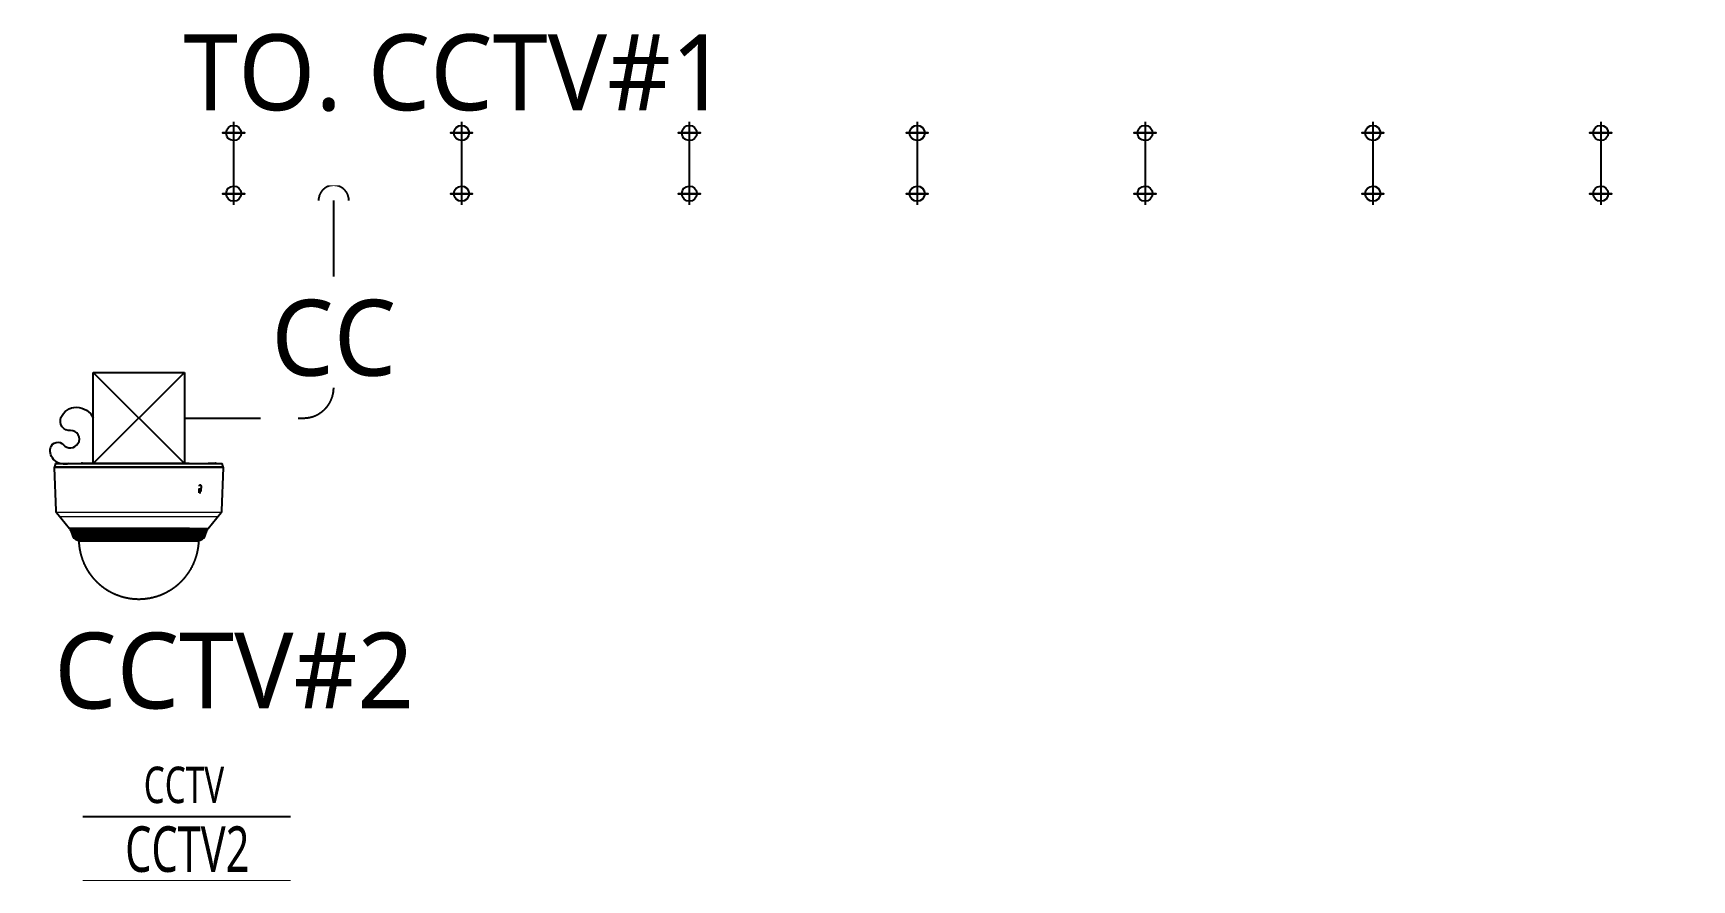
# Model space of a CAD drawing. Header units: millimetres. Extents: x -168200 to 336400, y -118800 to 0.
# Drawn here: x 62680 to 73600, y -66046 to -60469 of the extents above; entities that cross this region are included whole.
import ezdxf
from ezdxf.enums import TextEntityAlignment as Align

# ---------------------------------------------------------------- set-up
doc = ezdxf.new("R2010")
doc.units = ezdxf.units.MM
doc.header["$LTSCALE"] = 2000
doc.linetypes.add('E6', pattern=[10, 6, -1, 0.5, -1, 0.5, -1])
doc.linetypes.add('HIDDEN', pattern=[0.375, 0.25, -0.125])
for name, color, linetype in [('3-통신선번장', 40, 'E6'), ('3-통신선번장(D)', 240, 'Continuous'), ('S2', 4, 'HIDDEN'), ('SYM', 3, 'Continuous'), ('TRAY', 3, 'Continuous'), ('TRAY1', 3, 'Continuous')]:
    doc.layers.add(name, color=color, linetype=linetype)
doc.styles.add('ELEC', font='malgun.ttf')
doc.styles.add('GHS', font='malgun.ttf')

# ---------------------------------------------------------------- blocks, each defined once
blk = doc.blocks.new('Dome(평면도)-박스1')
at = {"color": 0, "linetype": 'Continuous'}
for p, q in [((643.1, 504.6), (867.8, 504.6)), ((643.1, 279.9), (643.1, 504.6)), ((867.8, 504.6), (643.1, 279.9)), ((643.1, 504.6), (867.8, 279.9)), ((867.8, 504.6), (867.8, 279.9)), ((867.8, 279.9), (643.1, 279.9))]:
    blk.add_line(p, q, dxfattribs=at)
at = {"color": 0, "linetype": 'Continuous', "lineweight": 25}
for p, q in [((546.8, 269.8), (550.5, 164.3)), ((549.7, 279.9), (547.2, 272.2)), ((963.1, 270.7), (547.7, 270.7)), ((548, 271), (962.8, 271)), ((549.7, 279.9), (961.1, 279.9)), ((553.8, 271), (553.8, 270.7)), ((614.9, 280.8), (617.1, 280.8)), ((616.4, 270.7), (616.4, 271)), ((617.1, 280.8), (623.5, 280.8)), ((623.5, 280.8), (625.6, 280.8)), ((625.6, 280.8), (632.3, 280.8)), ((632.3, 280.8), (634.7, 280.8)), ((634.7, 280.8), (641.3, 280.8)), ((643.9, 280.8), (689.6, 280.8)), ((689.6, 280.8), (694.9, 280.8)), ((694.9, 280.8), (712.4, 280.8)), ((712.4, 280.8), (715.9, 280.8)), ((716.8, 279.9), (716.7, 280.1)), ((821.3, 280.8), (825.4, 280.8)), ((825.4, 280.8), (829.5, 280.8)), ((830, 280.8), (831.4, 280.8)), ((837.5, 280.8), (876.4, 280.8)), ((926.3, 280.8), (928.6, 280.8)), ((929.7, 280.8), (939, 280.8)), ((939, 280.8), (939.9, 280.8)), ((939.9, 280.8), (944.6, 280.8)), ((944.6, 280.8), (945, 280.8)), ((960.3, 164.3), (964, 269.8)), ((963.7, 272.2), (961.1, 279.9)), ((552.5, 159.1), (584.1, 120.2)), ((926.8, 120.2), (958.4, 159.1)), ((584.6, 119.7), (585.1, 119.5)), ((880, 119.5), (585.1, 119.5)), ((585.8, 118.7), (586.3, 115.7)), ((586.9, 115.1), (587, 115)), ((587.6, 114.4), (878.2, 114.4)), ((587.6, 114.4), (588.2, 111.2)), ((588.7, 110.6), (588.8, 110.5)), ((589.4, 109.9), (876.9, 109.9)), ((589.4, 109.9), (590, 106.8)), ((590.5, 106.1), (590.6, 106)), ((591.2, 105.4), (875.6, 105.4)), ((591.2, 105.4), (591.8, 102.3)), ((592.3, 101.6), (592.5, 101.6)), ((593, 100.9), (593.6, 97.8)), ((594.1, 97.2), (598.5, 95.3)), ((599.1, 94.6), (599.3, 93.4)), ((599.8, 92.8), (603.8, 91.1)), ((604.3, 91), (906.6, 91)), ((606.7, 91), (607.3, 89.6)), ((903.6, 89.6), (607.3, 89.6)), ((607.3, 89.6), (607.4, 87.4)), ((903.5, 87.4), (903.6, 89.6)), ((903.6, 89.6), (904.2, 91)), ((907, 91.1), (911, 92.8)), ((911.6, 93.4), (911.8, 94.6)), ((912.3, 95.3), (916.7, 97.2)), ((917.3, 97.8), (917.9, 100.9)), ((918.4, 101.6), (918.6, 101.6)), ((919.1, 102.3), (919.7, 105.4)), ((920.2, 106), (920.4, 106.1)), ((920.9, 106.8), (921.5, 109.9)), ((922, 110.5), (922.2, 110.6)), ((922.7, 111.2), (923.3, 114.4)), ((923.8, 115), (924, 115.1)), ((924.5, 115.7), (925.1, 118.7)), ((925.8, 119.5), (926.2, 119.7))]:
    blk.add_line(p, q, dxfattribs=at)
at = {"color": 0, "linetype": 'Continuous', "lineweight": 13}
for p, q in [((964, 269.8), (546.8, 269.8)), ((963.7, 272.2), (547.2, 272.2)), ((623.5, 279.9), (623.5, 280.8)), ((625.6, 280.8), (625.6, 279.9)), ((695.2, 280.1), (695.2, 279.9)), ((712.6, 280.1), (695.2, 280.1)), ((712.7, 279.9), (712.6, 280.1)), ((904.4, 207.7), (908.4, 207.7)), ((904.6, 218.4), (908.7, 218.4)), ((958.4, 159.1), (552.5, 159.1)), ((560.4, 149.3), (950.5, 149.3)), ((880.8, 120.2), (584.1, 120.2)), ((584.6, 119.7), (880.3, 119.7)), ((585.8, 118.7), (879.5, 118.7)), ((586.3, 115.7), (924.5, 115.7)), ((924, 115.1), (586.9, 115.1)), ((878.6, 115), (587, 115)), ((588.2, 111.2), (922.7, 111.2)), ((922.2, 110.6), (588.7, 110.6)), ((877.3, 110.5), (588.8, 110.5)), ((590, 106.8), (920.9, 106.8)), ((920.4, 106.1), (590.5, 106.1)), ((875.9, 106), (590.6, 106)), ((591.8, 102.3), (919.1, 102.3)), ((918.6, 101.6), (592.3, 101.6)), ((874.6, 101.6), (592.5, 101.6)), ((593, 100.9), (874.2, 100.9)), ((593.6, 97.8), (917.3, 97.8)), ((916.7, 97.2), (594.1, 97.2)), ((870.2, 95.3), (598.5, 95.3)), ((599.1, 94.6), (869.8, 94.6)), ((599.3, 93.4), (911.6, 93.4)), ((911, 92.8), (599.8, 92.8)), ((866.3, 91.1), (603.8, 91.1)), ((903.5, 87.4), (607.4, 87.4)), ((907, 91.1), (866.3, 91.1)), ((869.8, 94.6), (911.8, 94.6)), ((912.3, 95.3), (870.2, 95.3)), ((874.2, 100.9), (917.9, 100.9)), ((918.4, 101.6), (874.6, 101.6)), ((875.6, 105.4), (919.7, 105.4)), ((920.2, 106), (875.9, 106)), ((876.9, 109.9), (921.5, 109.9)), ((922, 110.5), (877.3, 110.5)), ((878.2, 114.4), (923.3, 114.4)), ((923.8, 115), (878.6, 115)), ((879.5, 118.7), (925.1, 118.7)), ((925.8, 119.5), (880, 119.5)), ((880.3, 119.7), (926.2, 119.7)), ((926.8, 120.2), (880.8, 120.2))]:
    blk.add_line(p, q, dxfattribs=at)
at = {"color": 0}
blk.add_lwpolyline([(583.7, 279.9, -0.257019), (548.1, 287.2, -0.284748), (537.8, 318.9, -0.605), (569.4, 326.6, 0.493894), (605.4, 329.1, 0.620282), (586.7, 361.4, -0.551754), (563.5, 393.3, -0.310226), (601.7, 418.8, -0.286191), (643.1, 392.3)], format="xyb", dxfattribs=at)
at = {"color": 0, "linetype": 'Continuous', "lineweight": 25}
for centre, radius, start, end in [((547.7, 269.8), 0.889, 90, 182), ((548, 271.9), 0.889, 161.5651, 270), ((689.6, 279.6), 1.19, 14.4787, 90), ((821.3, 279.6), 1.19, 90, 165.5213), ((962.8, 271.9), 0.889, 270, 18.4349), ((963.1, 269.8), 0.889, 358, 90), ((559.4, 164.7), 8.89, 182, 219.064), ((951.4, 164.7), 8.89, 320.936, 358), ((585.2, 121.1), 1.48, 219.064, 247), ((587.2, 115.9), 0.889, 191, 247), ((589, 111.4), 0.889, 191, 247), ((590.8, 106.9), 0.889, 191, 247), ((592.6, 102.5), 0.889, 191, 247), ((594.5, 98), 0.889, 191, 247), ((600.2, 93.6), 0.889, 191, 247), ((604.3, 92.2), 1.19, 247, 270), ((906.6, 92.2), 1.19, 270, 293), ((910.7, 93.6), 0.889, 293, 349), ((916.4, 98), 0.889, 293, 349), ((918.2, 102.5), 0.889, 293, 349), ((920, 106.9), 0.889, 293, 349), ((921.8, 111.4), 0.889, 293, 349), ((923.6, 115.9), 0.889, 293, 349), ((925.6, 121.1), 1.48, 293, 320.936)]:
    blk.add_arc(centre, radius, start, end, dxfattribs=at)
at = {"color": 0, "linetype": 'Continuous', "lineweight": 25, "extrusion": (0, 0, -1)}
for centre, radius, start, end in [((-715.9, 279.9), 0.889, 90, 167.5572), ((-926.3, 279.3), 1.48, 23.5788, 90), ((-584.6, 118.5), 1.19, 113, 169), ((-586.7, 114.2), 0.889, 113, 169), ((-588.5, 109.7), 0.889, 113, 169), ((-590.3, 105.2), 0.889, 113, 169), ((-592.1, 100.8), 0.889, 113, 169), ((-598.2, 94.5), 0.889, 113, 169), ((-912.7, 94.5), 0.889, 11, 67), ((-918.7, 100.8), 0.889, 11, 67), ((-920.6, 105.2), 0.889, 11, 67), ((-922.4, 109.7), 0.889, 11, 67), ((-924.2, 114.2), 0.889, 11, 67), ((-926.2, 118.5), 1.19, 11, 67)]:
    blk.add_arc(centre, radius, start, end, dxfattribs=at)
at = {"color": 0, "linetype": 'Continuous', "lineweight": 13}
for centre, major_axis, ratio, start_param, end_param in [((634.7, 279.3), (0, -1.48), 0.731354, 1.982313, 3.141593), ((641.3, 279.3), (0, -1.48), 0.731354, 1.982323, 3.141593), ((693.6, 279.9), (5.96, -0.1), 0.03173, 1.298617, 2.088892), ((694.9, 279.9), (0, -0.889), 0.292372, 1.745329, 3.141593), ((712.4, 279.9), (0, -0.889), 0.292372, 1.745329, 3.141593), ((710.7, 279.9), (-6.03, -0.19), 0.016462, 3.144702, 4.391289), ((825.4, 279.6), (0, 1.19), 0.848048, 0, 1.318093), ((829.5, 279.6), (0, -1.19), 0.848048, 3.141593, 4.459686), ((830, 279.6), (0, -1.19), 0.848048, 3.141593, 4.459709), ((831.4, 279.6), (0, -1.19), 0.848048, 3.141593, 4.459709), ((837.5, 279.6), (0, -1.19), 0.425302, 1.823477, 3.141593), ((876.4, 279.6), (0, -1.19), 0.627014, 1.823477, 3.141593), ((928.6, 279.3), (0, -1.48), 0.470914, 3.141593, 4.300869), ((929.5, 279.3), (0, -1.48), 0.2631, 3.141593, 4.300872), ((929.7, 279.3), (0, -1.48), 0.224951, 3.141593, 4.300872)]:
    blk.add_ellipse(centre, major_axis=major_axis, ratio=ratio, start_param=start_param, end_param=end_param, dxfattribs=at)
at = {"color": 0, "linetype": 'Continuous', "lineweight": 25}
for centre, major_axis, ratio, start_param, end_param in [((-8039.5, -9990.9), (-8892.1, -10364.7), 0.040576, 3.031055, 3.031252), ((9501, -9932.3), (8842.7, -10306), 0.040684, 2.960952, 2.96115), ((878.2, 279.6), (0, -1.19), 1, 1.823911, 3.141499)]:
    blk.add_ellipse(centre, major_axis=major_axis, ratio=ratio, start_param=start_param, end_param=end_param, dxfattribs=at)
for points in [[(610.7, 270.7), (610.7, 270.8), (610.7, 270.9), (610.7, 271)], [(625.4, 270.7), (625.4, 270.8), (625.4, 270.9), (625.4, 271)], [(843.8, 271), (843.8, 270.9), (843.8, 270.8), (843.8, 270.7)], [(879.6, 270.7), (879.6, 270.8), (879.6, 270.9), (879.6, 271)], [(929.5, 280.8), (929.6, 280.8), (929.7, 280.8), (929.7, 280.8)], [(949.4, 270.7), (949.4, 270.8), (949.4, 270.9), (949.4, 271)], [(953.9, 270.7), (953.9, 270.8), (953.9, 270.9), (953.9, 271)], [(954.8, 271), (954.8, 270.9), (954.8, 270.8), (954.8, 270.7)]]:
    blk.add_open_spline(points, degree=3, dxfattribs=at)
for points, knots in [([(614.9, 280.8), (614.8, 280.8), (614.8, 280.8), (614.7, 280.8), (614.6, 280.8), (614.5, 280.8), (614.3, 280.7), (614.2, 280.7), (614.1, 280.7), (614, 280.6), (613.9, 280.6), (613.8, 280.5), (613.7, 280.5), (613.6, 280.4), (613.5, 280.4), (613.4, 280.3), (613.4, 280.2), (613.3, 280.2), (613.2, 280.1), (613.1, 280), (613.1, 279.9), (613, 279.9)], [0, 0, 0, 0, 0.044952, 0.096414, 0.148043, 0.199868, 0.251915, 0.30421, 0.356775, 0.409631, 0.462793, 0.516275, 0.569999, 0.623639, 0.678027, 0.732932, 0.788356, 0.84428, 0.900677, 0.957502, 1, 1, 1, 1]), ([(617.1, 280.8), (616.9, 280.8), (616.8, 280.8), (616.6, 280.7), (616.6, 280.7), (616.5, 280.7), (616.4, 280.6), (616.4, 280.6), (616.3, 280.6), (616.2, 280.5), (616.1, 280.4), (615.9, 280.3), (615.9, 280.2), (615.9, 280.2), (615.8, 280.1), (615.8, 280.1), (615.7, 280), (615.7, 279.9)], [0, 0, 0, 0, 0.25, 0.25, 0.375, 0.375, 0.4375, 0.4375, 0.5, 0.5, 0.75, 0.75, 0.8125, 0.8125, 0.875, 0.875, 1, 1, 1, 1]), ([(630.8, 279.9), (630.9, 280.1), (631, 280.2), (631.2, 280.3), (631.2, 280.4), (631.3, 280.5), (631.3, 280.5), (631.4, 280.5), (631.4, 280.6), (631.6, 280.7), (631.7, 280.7), (631.9, 280.8), (631.9, 280.8), (632, 280.8), (632, 280.8), (632.1, 280.8), (632.2, 280.8), (632.3, 280.8)], [0, 0, 0, 0, 0.25, 0.25, 0.375, 0.375, 0.4375, 0.4375, 0.5, 0.5, 0.75, 0.75, 0.8125, 0.8125, 0.875, 0.875, 1, 1, 1, 1]), ([(641.3, 280.8), (641.5, 280.8), (641.7, 280.8), (642.2, 280.8), (642.4, 280.8), (642.7, 280.8), (642.9, 280.8), (643.1, 280.8), (643.2, 280.8), (643.3, 280.8), (643.4, 280.8), (643.5, 280.8), (643.5, 280.8), (643.6, 280.8), (643.7, 280.8), (643.7, 280.8), (643.8, 280.8), (643.8, 280.8), (643.8, 280.8), (643.8, 280.8), (643.8, 280.8), (643.8, 280.8), (643.8, 280.8), (643.8, 280.8)], [0, 0, 0, 0, 0.25, 0.25, 0.5, 0.5, 0.625, 0.625, 0.75, 0.75, 0.8125, 0.8125, 0.875, 0.875, 0.9375, 0.9375, 0.96875, 0.96875, 0.984375, 0.984375, 0.992187, 0.992187, 1, 1, 1, 1]), ([(645.2, 279.9), (645.2, 279.9), (645.1, 280), (645.1, 280.1), (645, 280.3), (644.9, 280.4), (644.8, 280.4), (644.7, 280.5), (644.6, 280.6), (644.5, 280.6), (644.4, 280.7), (644.4, 280.7), (644.3, 280.7), (644.2, 280.8), (644.1, 280.8), (644, 280.8), (643.9, 280.8), (643.9, 280.8), (643.8, 280.8)], [0, 0, 0, 0, 0.063395, 0.154915, 0.237844, 0.31212, 0.378292, 0.437681, 0.49425, 0.565854, 0.633583, 0.697826, 0.731086, 0.771006, 0.817715, 0.871278, 0.931905, 1, 1, 1, 1]), ([(829.5, 280.8), (829.5, 280.8), (829.6, 280.8), (829.8, 280.8), (829.9, 280.8), (830, 280.8)], [0, 0, 0, 0, 0.5, 0.5, 1, 1, 1, 1]), ([(831.4, 280.8), (831.5, 280.8), (831.6, 280.8), (831.8, 280.8), (831.9, 280.8), (832.2, 280.8), (832.4, 280.8), (832.7, 280.8), (832.7, 280.8), (832.8, 280.8), (832.9, 280.8), (833.1, 280.8), (833.2, 280.8), (833.6, 280.8), (833.9, 280.8), (834.2, 280.8), (834.3, 280.8), (834.4, 280.8), (834.5, 280.8), (834.7, 280.8), (834.8, 280.8), (835.3, 280.8), (835.6, 280.8), (835.9, 280.8), (836, 280.8), (836.1, 280.8), (836.3, 280.8), (836.6, 280.8), (837, 280.8), (837.2, 280.8), (837.5, 280.8)], [0, 0, 0, 0, 0.0625, 0.0625, 0.125, 0.125, 0.25, 0.25, 0.28125, 0.28125, 0.3125, 0.3125, 0.375, 0.375, 0.5, 0.5, 0.53125, 0.53125, 0.5625, 0.5625, 0.625, 0.625, 0.75, 0.75, 0.78125, 0.78125, 0.8125, 0.875, 0.875, 1, 1, 1, 1]), ([(876.4, 280.8), (876.5, 280.8), (876.6, 280.8), (876.8, 280.8), (876.9, 280.8), (877, 280.8), (877, 280.8), (877.2, 280.8), (877.4, 280.8), (877.6, 280.8), (877.7, 280.8), (877.8, 280.8), (877.9, 280.8), (878, 280.8), (878.1, 280.8), (878.2, 280.8), (878.2, 280.8), (878.2, 280.8), (878.2, 280.8), (878.2, 280.8), (878.2, 280.8), (878.2, 280.8)], [0, 0, 0, 0, 0.100877, 0.100877, 0.151315, 0.151315, 0.201753, 0.201753, 0.403506, 0.403506, 0.504383, 0.504383, 0.605259, 0.605259, 0.807012, 0.807012, 0.857451, 0.857451, 0.907889, 0.907889, 1, 1, 1, 1]), ([(928.6, 280.8), (928.7, 280.8), (928.9, 280.8), (929.2, 280.8), (929.4, 280.8), (929.5, 280.8)], [0, 0, 0, 0, 0.5, 0.5, 1, 1, 1, 1]), ([(939, 280.8), (939, 280.8), (939, 280.8), (939.1, 280.8), (939.1, 280.8), (939.2, 280.8), (939.3, 280.8), (939.3, 280.8), (939.4, 280.7), (939.5, 280.7), (939.6, 280.7), (939.6, 280.7), (939.7, 280.7), (939.8, 280.6), (939.9, 280.6), (940, 280.5), (940.1, 280.4), (940.1, 280.4), (940.2, 280.4), (940.2, 280.3), (940.3, 280.3), (940.4, 280.2), (940.5, 280.1), (940.6, 280), (940.6, 279.9)], [0, 0, 0, 0, 0.03125, 0.03125, 0.0625, 0.125, 0.125, 0.25, 0.25, 0.3125, 0.3125, 0.375, 0.375, 0.5, 0.5, 0.625, 0.625, 0.6875, 0.6875, 0.75, 0.75, 0.875, 0.875, 1, 1, 1, 1]), ([(939.9, 280.8), (940.1, 280.8), (940.3, 280.8), (940.6, 280.7), (940.7, 280.7), (940.8, 280.7), (940.8, 280.6), (940.9, 280.6), (941, 280.6), (941.2, 280.5), (941.4, 280.4), (941.6, 280.3), (941.6, 280.2), (941.7, 280.2), (941.7, 280.1), (941.8, 280.1), (941.9, 280), (942, 279.9)], [0, 0, 0, 0, 0.25, 0.25, 0.375, 0.375, 0.4375, 0.4375, 0.5, 0.5, 0.75, 0.75, 0.8125, 0.8125, 0.875, 0.875, 1, 1, 1, 1]), ([(946.6, 279.9), (946.5, 280.1), (946.4, 280.2), (946.1, 280.3), (946, 280.4), (945.9, 280.5), (945.9, 280.5), (945.8, 280.5), (945.7, 280.6), (945.5, 280.7), (945.3, 280.7), (945.1, 280.8), (945.1, 280.8), (945, 280.8), (944.9, 280.8), (944.8, 280.8), (944.7, 280.8), (944.6, 280.8)], [0, 0, 0, 0, 0.25, 0.25, 0.375, 0.375, 0.4375, 0.4375, 0.5, 0.5, 0.75, 0.75, 0.8125, 0.8125, 0.875, 0.875, 1, 1, 1, 1]), ([(904.4, 207.7), (904.4, 209.3), (904.4, 210.8), (904.5, 214.3), (904.6, 216.4), (904.6, 218.4)], [0, 0, 0, 0, 0.42231, 0.42231, 1, 1, 1, 1]), ([(908.6, 213.7), (908.5, 213.5), (908.5, 213.3), (908.5, 213), (908.5, 212.9), (908.4, 212.8), (908.4, 212.7), (908.4, 212.6), (908.4, 212.6), (908.3, 212.4), (908.3, 212.2), (908.2, 212), (908.1, 212), (908.1, 211.9), (908.1, 211.8), (908, 211.7), (908, 211.6), (907.8, 211.4), (907.7, 211.3), (907.6, 211.2), (907.5, 211.2), (907.5, 211.1), (907.4, 211), (907.3, 210.9), (907.1, 210.9), (907, 210.8), (907, 210.8), (906.9, 210.8), (906.9, 210.8), (906.7, 210.7), (906.6, 210.7), (906.4, 210.7), (906.3, 210.7), (906.2, 210.7), (906.2, 210.7), (906.1, 210.8), (906.1, 210.8), (905.9, 210.8), (905.8, 210.9), (905.7, 211), (905.6, 211), (905.6, 211), (905.6, 211), (905.5, 211.1), (905.4, 211.2), (905.2, 211.3), (905.1, 211.4), (905, 211.6), (905, 211.7), (904.9, 211.9), (904.8, 212), (904.7, 212.2), (904.7, 212.4), (904.7, 212.5), (904.6, 212.7), (904.6, 212.9), (904.5, 213.2), (904.5, 213.3), (904.5, 213.5), (904.5, 213.6), (904.5, 213.7)], [0, 0, 0, 0, 0.0625, 0.0625, 0.09375, 0.09375, 0.109375, 0.109375, 0.125, 0.125, 0.1875, 0.1875, 0.203125, 0.203125, 0.21875, 0.21875, 0.25, 0.25, 0.3125, 0.3125, 0.328125, 0.328125, 0.34375, 0.375, 0.40625, 0.40625, 0.421875, 0.421875, 0.4375, 0.4375, 0.5, 0.5, 0.53125, 0.53125, 0.546875, 0.546875, 0.5625, 0.5625, 0.625, 0.625, 0.640625, 0.640625, 0.65625, 0.65625, 0.6875, 0.6875, 0.75, 0.75, 0.78125, 0.78125, 0.8125, 0.84375, 0.84375, 0.875, 0.875, 0.9375, 0.9375, 0.96875, 0.96875, 1, 1, 1, 1]), ([(904.8, 224.3), (904.8, 224.5), (904.8, 224.7), (904.9, 225), (904.9, 225.1), (904.9, 225.3), (904.9, 225.4), (905, 225.7), (905.1, 225.8), (905.2, 226), (905.2, 226.1), (905.3, 226.1), (905.3, 226.2), (905.3, 226.3), (905.4, 226.4), (905.5, 226.6), (905.6, 226.7), (905.8, 226.8), (905.8, 226.9), (905.9, 226.9), (906, 227), (906.1, 227.1), (906.2, 227.2), (906.3, 227.2), (906.4, 227.2), (906.4, 227.2), (906.5, 227.2), (906.6, 227.3), (906.8, 227.3), (907, 227.3), (907, 227.3), (907.1, 227.3), (907.2, 227.3), (907.2, 227.3), (907.3, 227.3), (907.4, 227.2), (907.5, 227.2), (907.7, 227.1), (907.7, 227), (907.8, 227), (907.8, 227), (907.9, 226.9), (907.9, 226.9), (908.1, 226.7), (908.2, 226.6), (908.3, 226.4), (908.4, 226.3), (908.5, 226.2), (908.5, 226), (908.6, 225.8), (908.7, 225.7), (908.7, 225.6), (908.7, 225.3), (908.8, 225.1), (908.8, 224.8), (908.8, 224.7), (908.8, 224.5), (908.8, 224.4), (908.8, 224.3)], [0, 0, 0, 0, 0.0625, 0.0625, 0.09375, 0.09375, 0.125, 0.125, 0.1875, 0.1875, 0.203125, 0.203125, 0.21875, 0.21875, 0.25, 0.25, 0.3125, 0.3125, 0.328125, 0.328125, 0.34375, 0.375, 0.40625, 0.40625, 0.421875, 0.421875, 0.4375, 0.4375, 0.5, 0.5, 0.53125, 0.53125, 0.546875, 0.546875, 0.5625, 0.5625, 0.625, 0.625, 0.640625, 0.640625, 0.65625, 0.65625, 0.6875, 0.6875, 0.75, 0.75, 0.78125, 0.78125, 0.8125, 0.84375, 0.84375, 0.875, 0.875, 0.9375, 0.9375, 0.96875, 0.96875, 1, 1, 1, 1]), ([(908.8, 224.3), (908.8, 222.3), (908.7, 220.2), (908.6, 216.7), (908.6, 215.2), (908.6, 213.7)], [0, 0, 0, 0, 0.578367, 0.578367, 1, 1, 1, 1]), ([(607.4, 87.4), (607.4, 86.9), (607.5, 85.8), (607.6, 84.2), (607.7, 82.6), (607.8, 80.9), (608, 79.3), (608.1, 77.7), (608.3, 76.1), (608.5, 74.5), (608.7, 73), (609, 71.5), (609.2, 70), (609.5, 68.4), (609.8, 66.9), (610, 65.4), (610.4, 63.9), (610.7, 62.3), (611, 60.8), (611.4, 59.3), (611.8, 57.8), (612.1, 56.3), (612.5, 54.8), (612.9, 53.4), (613.4, 51.9), (613.8, 50.5), (614.3, 48.9), (614.8, 47.4), (615.3, 45.9), (615.8, 44.4), (616.4, 42.8), (616.9, 41.3), (617.5, 39.9), (618.1, 38.4), (618.7, 37), (619.3, 35.6), (619.9, 34.1), (620.5, 32.7), (621.2, 31.3), (621.9, 29.9), (622.6, 28.5), (623.2, 27.1), (624, 25.7), (624.7, 24.3), (625.4, 23), (626.2, 21.6), (627, 20.2), (627.8, 18.7), (628.7, 17.3), (629.6, 15.8), (630.5, 14.4), (631.4, 13), (632.3, 11.6), (633.2, 10.3), (634.1, 9), (635, 7.7), (636, 6.4), (636.9, 5.1), (637.9, 3.8), (638.9, 2.6), (639.9, 1.3), (640.9, 0.1), (641.9, -1.2), (642.9, -2.4), (644, -3.6), (645, -4.8), (646.1, -6), (647.2, -7.1), (648.3, -8.3), (649.4, -9.5), (650.6, -10.6), (651.7, -11.7), (652.8, -12.8), (654, -13.9), (655.2, -15), (656.4, -16.1), (657.6, -17.2), (658.8, -18.3), (660, -19.3), (661.3, -20.3), (662.5, -21.4), (663.8, -22.4), (665.1, -23.4), (666.5, -24.4), (667.9, -25.5), (669.2, -26.5), (670.6, -27.4), (672, -28.4), (673.4, -29.3), (674.7, -30.2), (676.1, -31.1), (677.4, -31.9), (678.8, -32.7), (680.2, -33.6), (681.5, -34.4), (682.9, -35.1), (684.3, -35.9), (685.7, -36.7), (687.1, -37.4), (688.5, -38.1), (689.9, -38.8), (691.3, -39.5), (692.7, -40.2), (694.1, -40.8), (695.5, -41.5), (697, -42.1), (698.4, -42.7), (699.8, -43.3), (701.2, -43.8), (702.7, -44.4), (704.2, -45), (705.8, -45.5), (707.5, -46.1), (709.2, -46.7), (710.9, -47.3), (712.6, -47.8), (714.3, -48.3), (716, -48.8), (717.6, -49.2), (719.3, -49.6), (720.9, -50), (722.5, -50.4), (724.2, -50.8), (725.8, -51.1), (727.4, -51.4), (729.1, -51.7), (730.8, -52), (732.5, -52.3), (734.2, -52.6), (735.9, -52.8), (737.6, -53), (739.3, -53.2), (741, -53.4), (742.7, -53.6), (744.3, -53.7), (746, -53.8), (747.6, -53.9), (749.2, -54), (750.8, -54), (752.3, -54.1), (753.9, -54.1), (754.9, -54.1), (755.4, -54.1)], [0, 0, 0, 0, 0.007142, 0.014314, 0.021518, 0.028751, 0.036015, 0.043308, 0.050632, 0.05737, 0.064133, 0.070921, 0.077732, 0.084567, 0.091426, 0.098307, 0.105212, 0.112139, 0.119089, 0.12606, 0.133054, 0.139668, 0.1463, 0.152951, 0.159621, 0.166309, 0.173421, 0.180553, 0.187704, 0.194875, 0.202064, 0.209271, 0.216083, 0.222911, 0.229754, 0.236611, 0.243484, 0.250371, 0.257272, 0.264186, 0.271114, 0.278054, 0.284883, 0.291724, 0.298576, 0.30544, 0.312863, 0.320299, 0.327747, 0.335205, 0.342675, 0.350155, 0.357216, 0.364286, 0.371363, 0.378448, 0.38554, 0.392639, 0.399745, 0.406856, 0.413973, 0.421094, 0.428094, 0.435097, 0.442104, 0.449114, 0.456255, 0.463398, 0.470544, 0.477691, 0.48484, 0.491861, 0.498884, 0.505906, 0.512928, 0.520093, 0.527256, 0.534418, 0.541578, 0.548735, 0.555889, 0.56304, 0.570604, 0.578163, 0.585717, 0.593265, 0.600807, 0.608342, 0.61544, 0.622531, 0.629615, 0.636692, 0.64376, 0.650821, 0.657872, 0.664914, 0.671947, 0.67897, 0.685857, 0.692734, 0.6996, 0.706455, 0.713424, 0.72038, 0.727323, 0.734254, 0.741171, 0.747952, 0.75472, 0.761473, 0.768213, 0.776217, 0.784201, 0.792163, 0.800104, 0.808022, 0.815917, 0.823432, 0.830925, 0.838396, 0.845845, 0.85327, 0.860673, 0.868052, 0.875407, 0.883087, 0.890739, 0.898364, 0.905962, 0.913531, 0.921072, 0.928584, 0.936067, 0.943521, 0.950944, 0.958338, 0.965702, 0.972617, 0.979504, 0.986364, 0.993196, 1, 1, 1, 1]), ([(755.4, -54.1), (756, -54.1), (757, -54.1), (758.7, -54.1), (760.3, -54), (761.9, -54), (763.6, -53.9), (765.2, -53.8), (766.8, -53.7), (768.4, -53.5), (769.9, -53.4), (771.4, -53.2), (773, -53.1), (774.5, -52.9), (776, -52.7), (777.6, -52.4), (779.1, -52.2), (780.7, -51.9), (782.2, -51.7), (783.8, -51.4), (785.3, -51.1), (786.8, -50.7), (788.2, -50.4), (789.7, -50.1), (791.2, -49.7), (792.7, -49.3), (794.2, -48.9), (795.7, -48.5), (797.3, -48.1), (798.8, -47.6), (800.4, -47.1), (801.9, -46.6), (803.4, -46.1), (804.9, -45.6), (806.3, -45.1), (807.8, -44.5), (809.2, -44), (810.7, -43.4), (812.1, -42.8), (813.6, -42.2), (815, -41.6), (816.4, -41), (817.8, -40.3), (819.2, -39.7), (820.6, -39), (822.1, -38.3), (823.5, -37.5), (825, -36.8), (826.5, -36), (828, -35.1), (829.4, -34.3), (830.9, -33.5), (832.3, -32.6), (833.6, -31.8), (835, -30.9), (836.3, -30.1), (837.7, -29.2), (839, -28.3), (840.3, -27.4), (841.6, -26.4), (842.9, -25.5), (844.2, -24.6), (845.5, -23.6), (846.7, -22.6), (848, -21.6), (849.2, -20.6), (850.5, -19.6), (851.7, -18.6), (852.9, -17.5), (854.1, -16.4), (855.3, -15.4), (856.5, -14.3), (857.7, -13.2), (858.8, -12.1), (859.9, -11), (861.1, -9.8), (862.2, -8.7), (863.3, -7.5), (864.4, -6.3), (865.5, -5.1), (866.6, -3.9), (867.7, -2.7), (868.8, -1.4), (869.9, -0.1), (870.9, 1.2), (872, 2.6), (873, 3.9), (874, 5.3), (875, 6.6), (876, 7.9), (876.9, 9.2), (877.8, 10.5), (878.7, 11.8), (879.6, 13.2), (880.4, 14.5), (881.3, 15.8), (882.1, 17.2), (882.9, 18.6), (883.7, 19.9), (884.5, 21.3), (885.2, 22.6), (886, 24), (886.7, 25.4), (887.4, 26.8), (888.1, 28.2), (888.8, 29.6), (889.5, 31), (890.2, 32.4), (890.8, 33.8), (891.4, 35.2), (892, 36.7), (892.7, 38.2), (893.4, 39.9), (894, 41.6), (894.6, 43.3), (895.2, 45), (895.8, 46.6), (896.4, 48.3), (896.9, 49.9), (897.4, 51.5), (897.8, 53.1), (898.3, 54.7), (898.7, 56.3), (899.1, 58), (899.5, 59.6), (899.9, 61.3), (900.3, 63), (900.7, 64.6), (901, 66.3), (901.3, 68), (901.6, 69.7), (901.9, 71.4), (902.1, 73), (902.3, 74.7), (902.6, 76.4), (902.7, 78), (902.9, 79.7), (903.1, 81.3), (903.2, 82.8), (903.3, 84.4), (903.4, 85.9), (903.4, 86.9), (903.5, 87.4)], [0, 0, 0, 0, 0.007142, 0.014314, 0.021518, 0.028751, 0.036015, 0.043309, 0.050632, 0.057371, 0.064134, 0.070922, 0.077733, 0.084568, 0.091427, 0.098308, 0.105213, 0.11214, 0.11909, 0.126062, 0.133056, 0.139669, 0.146302, 0.152953, 0.159623, 0.16631, 0.173423, 0.180555, 0.187707, 0.194877, 0.202066, 0.209274, 0.216086, 0.222913, 0.229756, 0.236614, 0.243486, 0.250373, 0.257274, 0.264189, 0.271116, 0.278057, 0.284886, 0.291727, 0.298579, 0.305443, 0.312866, 0.320302, 0.32775, 0.335209, 0.342678, 0.350158, 0.357219, 0.364289, 0.371366, 0.378452, 0.385544, 0.392643, 0.399748, 0.406859, 0.413976, 0.421098, 0.428097, 0.4351, 0.442107, 0.449118, 0.456259, 0.463402, 0.470547, 0.477695, 0.484843, 0.491865, 0.498887, 0.50591, 0.512932, 0.520096, 0.52726, 0.534421, 0.541581, 0.548738, 0.555893, 0.563044, 0.570607, 0.578166, 0.58572, 0.593268, 0.60081, 0.608345, 0.615443, 0.622535, 0.629619, 0.636695, 0.643764, 0.650824, 0.657875, 0.664917, 0.67195, 0.678973, 0.68586, 0.692737, 0.699603, 0.706458, 0.713426, 0.720382, 0.727326, 0.734257, 0.741174, 0.747955, 0.754722, 0.761476, 0.768215, 0.77622, 0.784203, 0.792166, 0.800106, 0.808024, 0.815919, 0.823434, 0.830927, 0.838398, 0.845846, 0.853272, 0.860674, 0.868053, 0.875409, 0.883088, 0.89074, 0.898365, 0.905963, 0.913532, 0.921073, 0.928585, 0.936068, 0.943521, 0.950945, 0.958339, 0.965702, 0.972617, 0.979504, 0.986364, 0.993196, 1, 1, 1, 1])]:
    blk.add_open_spline(points, degree=3, knots=knots, dxfattribs=at)
at = {"color": 0, "linetype": 'Continuous', "lineweight": 13}
for points, knots in [([(614.9, 280.8), (614.7, 280.8), (614.6, 280.8), (614.4, 280.7), (614.3, 280.7), (614.2, 280.7), (614.2, 280.6), (614.1, 280.6), (614.1, 280.6), (613.9, 280.5), (613.8, 280.4), (613.6, 280.3), (613.6, 280.2), (613.5, 280.2), (613.5, 280.1), (613.4, 280.1), (613.4, 280), (613.3, 279.9)], [0, 0, 0, 0, 0.25, 0.25, 0.375, 0.375, 0.4375, 0.4375, 0.5, 0.5, 0.75, 0.75, 0.8125, 0.8125, 0.875, 0.875, 1, 1, 1, 1]), ([(633.4, 279.9), (633.4, 280), (633.5, 280.1), (633.6, 280.2), (633.6, 280.2), (633.8, 280.4), (633.9, 280.5), (634, 280.6), (634.1, 280.6), (634.1, 280.6), (634.1, 280.7), (634.2, 280.7), (634.3, 280.7), (634.4, 280.8), (634.5, 280.8), (634.6, 280.8), (634.7, 280.8), (634.7, 280.8)], [0, 0, 0, 0, 0.125, 0.125, 0.25, 0.25, 0.5, 0.5, 0.5625, 0.5625, 0.625, 0.625, 0.75, 0.75, 0.875, 0.875, 1, 1, 1, 1]), ([(645.1, 279.9), (645.1, 279.9), (645.1, 280), (645, 280.1), (644.9, 280.2), (644.8, 280.5), (644.5, 280.7), (644.1, 280.8), (643.9, 280.8), (643.8, 280.8)], [0, 0, 0, 0, 0.049483, 0.142024, 0.228435, 0.308714, 0.646942, 0.87768, 1, 1, 1, 1]), ([(947.1, 279.9), (946.9, 280.1), (946.8, 280.2), (946.5, 280.3), (946.5, 280.4), (946.3, 280.5), (946.2, 280.5), (946.1, 280.6), (946, 280.6), (945.9, 280.6), (945.9, 280.7), (945.8, 280.7), (945.7, 280.7), (945.4, 280.8), (945.2, 280.8), (945, 280.8)], [0, 0, 0, 0, 0.25, 0.25, 0.375, 0.375, 0.5, 0.5, 0.5625, 0.5625, 0.625, 0.625, 0.75, 0.75, 1, 1, 1, 1])]:
    blk.add_open_spline(points, degree=3, knots=knots, dxfattribs=at)
blk = doc.blocks.new('A$C5457b98c')
at = {"linetype": 'Continuous'}
blk.add_wipeout([(-2282, 695), (-2282, -695), (0, -695), (0, 695)], dxfattribs=at).dxf.layer = '3-통신선번장'
at = {"layer": '3-통신선번장', "linetype": 'Continuous'}
blk.add_lwpolyline([(-2282, 0), (0, 0)], dxfattribs=at)

msp = doc.modelspace()

# ---------------------------------------------------------------- linework, layer by layer
at = {"layer": '3-통신선번장', "linetype": 'Continuous'}
msp.add_lwpolyline([(63006.3, -66045.5), (64375.5, -66045.5)], dxfattribs=at)
at = {"layer": 'S2'}
for p, q in [((64659, -62071), (64659, -61471.3)), ((63676, -63004.2), (64459, -63004.2))]:
    msp.add_line(p, q, dxfattribs=at)
for centre, radius, start, end in [((64659, -61571.3), 100, 0, 180), ((64459, -62804.2), 200, 270, 0)]:
    msp.add_arc(centre, radius, start, end, dxfattribs=at)

# ---------------------------------------------------------------- block references
at = {"layer": 'SYM', "xscale": 2.669840841499629, "yscale": 2.669840841499629, "zscale": 2.669840841499629}
msp.add_blockref('Dome(평면도)-박스1', (61359.1, -64051.5), dxfattribs=at)
msp.add_blockref('Dome(평면도)-박스1', (61359.1, -64051.5), dxfattribs=at)

# ---------------------------------------------------------------- texts
at = {"layer": 'SYM', "style": 'GHS'}
for s, p in [('TO. CCTV#1', (65459.9, -60727)), ('CC', (64659, -62475)), ('CCTV#2', (64002.9, -64667)), ('CCTV#2', (64002.9, -64667))]:
    msp.add_text(s, height=500, dxfattribs=at).set_placement(p, align=Align.MIDDLE_CENTER)

# ---------------------------------------------------------------- next in the draw order: block references
at = {"layer": '3-통신선번장', "xscale": 0.6, "yscale": 0.6, "zscale": 0.6}
msp.add_blockref('A$C5457b98c', (64375.5, -65628.7), dxfattribs=at)

# ---------------------------------------------------------------- next in the draw order: wipeouts: each hides what was drawn before it
msp.add_wipeout([(44457.9, -61471.3), (73600.2, -61471.3), (73600.2, -61171.3), (44457.9, -61171.3)]).dxf.layer = 'TRAY'

# ---------------------------------------------------------------- next in the draw order: linework, layer by layer
at = {"layer": 'TRAY1', "color": 6}
for points in [[(64000.2, -61053), (64000.2, -61076.5), (64018.2, -61079.9), (64035.2, -61090.8), (64047.2, -61109.3), (64050.2, -61126.5), (64073.4, -61126.5), (64050.2, -61126.5), (64046.5, -61145.4), (64034.7, -61162.8), (64018, -61173.3), (64000.2, -61176.5), (63979.9, -61172.2), (63965, -61162), (63954.6, -61147.1), (63950.2, -61126.5), (63927, -61126.5), (63950.2, -61126.5), (63954.4, -61106.6), (63965.4, -61090.7), (63982.2, -61079.9), (64000.2, -61076.5), (64000.2, -61126.5), (64050.2, -61126.5), (63950.2, -61126.5), (64000.2, -61126.5), (64000.2, -61126.5), (64000.2, -61526.5), (63950.2, -61526.5), (64050.2, -61526.5), (64000.2, -61526.5), (64000.2, -61576.5), (63982.2, -61573.2), (63965.4, -61562.4), (63954.4, -61546.5), (63950.2, -61526.5), (63927, -61526.5), (63950.2, -61526.5), (63954.6, -61506), (63965, -61491), (63979.9, -61480.8), (64000.2, -61476.5), (64018, -61479.8), (64034.7, -61490.3), (64046.5, -61507.7), (64050.2, -61526.5), (64073.4, -61526.5), (64050.2, -61526.5), (64047.2, -61543.8), (64035.2, -61562.3), (64018.2, -61573.2), (64000.2, -61576.5), (64000.2, -61600.1)], [(65500.2, -61053), (65500.2, -61076.5), (65518.2, -61079.9), (65535.2, -61090.8), (65547.2, -61109.3), (65550.2, -61126.5), (65573.4, -61126.5), (65550.2, -61126.5), (65546.5, -61145.4), (65534.7, -61162.8), (65518, -61173.3), (65500.2, -61176.5), (65479.9, -61172.2), (65465, -61162), (65454.6, -61147.1), (65450.2, -61126.5), (65427, -61126.5), (65450.2, -61126.5), (65454.4, -61106.6), (65465.4, -61090.7), (65482.2, -61079.9), (65500.2, -61076.5), (65500.2, -61126.5), (65550.2, -61126.5), (65450.2, -61126.5), (65500.2, -61126.5), (65500.2, -61126.5), (65500.2, -61526.5), (65450.2, -61526.5), (65550.2, -61526.5), (65500.2, -61526.5), (65500.2, -61576.5), (65482.2, -61573.2), (65465.4, -61562.4), (65454.4, -61546.5), (65450.2, -61526.5), (65427, -61526.5), (65450.2, -61526.5), (65454.6, -61506), (65465, -61491), (65479.9, -61480.8), (65500.2, -61476.5), (65518, -61479.8), (65534.7, -61490.3), (65546.5, -61507.7), (65550.2, -61526.5), (65573.4, -61526.5), (65550.2, -61526.5), (65547.2, -61543.8), (65535.2, -61562.3), (65518.2, -61573.2), (65500.2, -61576.5), (65500.2, -61600.1)], [(67000.2, -61053), (67000.2, -61076.5), (67018.2, -61079.9), (67035.2, -61090.8), (67047.2, -61109.3), (67050.2, -61126.5), (67073.4, -61126.5), (67050.2, -61126.5), (67046.5, -61145.4), (67034.7, -61162.8), (67018, -61173.3), (67000.2, -61176.5), (66979.9, -61172.2), (66965, -61162), (66954.6, -61147.1), (66950.2, -61126.5), (66927, -61126.5), (66950.2, -61126.5), (66954.4, -61106.6), (66965.4, -61090.7), (66982.2, -61079.9), (67000.2, -61076.5), (67000.2, -61126.5), (67050.2, -61126.5), (66950.2, -61126.5), (67000.2, -61126.5), (67000.2, -61126.5), (67000.2, -61526.5), (66950.2, -61526.5), (67050.2, -61526.5), (67000.2, -61526.5), (67000.2, -61576.5), (66982.2, -61573.2), (66965.4, -61562.4), (66954.4, -61546.5), (66950.2, -61526.5), (66927, -61526.5), (66950.2, -61526.5), (66954.6, -61506), (66965, -61491), (66979.9, -61480.8), (67000.2, -61476.5), (67018, -61479.8), (67034.7, -61490.3), (67046.5, -61507.7), (67050.2, -61526.5), (67073.4, -61526.5), (67050.2, -61526.5), (67047.2, -61543.8), (67035.2, -61562.3), (67018.2, -61573.2), (67000.2, -61576.5), (67000.2, -61600.1)], [(68500.2, -61053), (68500.2, -61076.5), (68518.2, -61079.9), (68535.2, -61090.8), (68547.2, -61109.3), (68550.2, -61126.5), (68573.4, -61126.5), (68550.2, -61126.5), (68546.5, -61145.4), (68534.7, -61162.8), (68518, -61173.3), (68500.2, -61176.5), (68479.9, -61172.2), (68465, -61162), (68454.6, -61147.1), (68450.2, -61126.5), (68427, -61126.5), (68450.2, -61126.5), (68454.4, -61106.6), (68465.4, -61090.7), (68482.2, -61079.9), (68500.2, -61076.5), (68500.2, -61126.5), (68550.2, -61126.5), (68450.2, -61126.5), (68500.2, -61126.5), (68500.2, -61126.5), (68500.2, -61526.5), (68450.2, -61526.5), (68550.2, -61526.5), (68500.2, -61526.5), (68500.2, -61576.5), (68482.2, -61573.2), (68465.4, -61562.4), (68454.4, -61546.5), (68450.2, -61526.5), (68427, -61526.5), (68450.2, -61526.5), (68454.6, -61506), (68465, -61491), (68479.9, -61480.8), (68500.2, -61476.5), (68518, -61479.8), (68534.7, -61490.3), (68546.5, -61507.7), (68550.2, -61526.5), (68573.4, -61526.5), (68550.2, -61526.5), (68547.2, -61543.8), (68535.2, -61562.3), (68518.2, -61573.2), (68500.2, -61576.5), (68500.2, -61600.1)], [(70000.2, -61053), (70000.2, -61076.5), (70018.2, -61079.9), (70035.2, -61090.8), (70047.2, -61109.3), (70050.2, -61126.5), (70073.4, -61126.5), (70050.2, -61126.5), (70046.5, -61145.4), (70034.7, -61162.8), (70018, -61173.3), (70000.2, -61176.5), (69979.9, -61172.2), (69965, -61162), (69954.6, -61147.1), (69950.2, -61126.5), (69927, -61126.5), (69950.2, -61126.5), (69954.4, -61106.6), (69965.4, -61090.7), (69982.2, -61079.9), (70000.2, -61076.5), (70000.2, -61126.5), (70050.2, -61126.5), (69950.2, -61126.5), (70000.2, -61126.5), (70000.2, -61126.5), (70000.2, -61526.5), (69950.2, -61526.5), (70050.2, -61526.5), (70000.2, -61526.5), (70000.2, -61576.5), (69982.2, -61573.2), (69965.4, -61562.4), (69954.4, -61546.5), (69950.2, -61526.5), (69927, -61526.5), (69950.2, -61526.5), (69954.6, -61506), (69965, -61491), (69979.9, -61480.8), (70000.2, -61476.5), (70018, -61479.8), (70034.7, -61490.3), (70046.5, -61507.7), (70050.2, -61526.5), (70073.4, -61526.5), (70050.2, -61526.5), (70047.2, -61543.8), (70035.2, -61562.3), (70018.2, -61573.2), (70000.2, -61576.5), (70000.2, -61600.1)], [(71500.2, -61053), (71500.2, -61076.5), (71518.2, -61079.9), (71535.2, -61090.8), (71547.2, -61109.3), (71550.2, -61126.5), (71573.4, -61126.5), (71550.2, -61126.5), (71546.5, -61145.4), (71534.7, -61162.8), (71518, -61173.3), (71500.2, -61176.5), (71479.9, -61172.2), (71465, -61162), (71454.6, -61147.1), (71450.2, -61126.5), (71427, -61126.5), (71450.2, -61126.5), (71454.4, -61106.6), (71465.4, -61090.7), (71482.2, -61079.9), (71500.2, -61076.5), (71500.2, -61126.5), (71550.2, -61126.5), (71450.2, -61126.5), (71500.2, -61126.5), (71500.2, -61126.5), (71500.2, -61526.5), (71450.2, -61526.5), (71550.2, -61526.5), (71500.2, -61526.5), (71500.2, -61576.5), (71482.2, -61573.2), (71465.4, -61562.4), (71454.4, -61546.5), (71450.2, -61526.5), (71427, -61526.5), (71450.2, -61526.5), (71454.6, -61506), (71465, -61491), (71479.9, -61480.8), (71500.2, -61476.5), (71518, -61479.8), (71534.7, -61490.3), (71546.5, -61507.7), (71550.2, -61526.5), (71573.4, -61526.5), (71550.2, -61526.5), (71547.2, -61543.8), (71535.2, -61562.3), (71518.2, -61573.2), (71500.2, -61576.5), (71500.2, -61600.1)], [(73000.2, -61053), (73000.2, -61076.5), (73018.2, -61079.9), (73035.2, -61090.8), (73047.2, -61109.3), (73050.2, -61126.5), (73073.4, -61126.5), (73050.2, -61126.5), (73046.5, -61145.4), (73034.7, -61162.8), (73018, -61173.3), (73000.2, -61176.5), (72979.9, -61172.2), (72965, -61162), (72954.6, -61147.1), (72950.2, -61126.5), (72927, -61126.5), (72950.2, -61126.5), (72954.4, -61106.6), (72965.4, -61090.7), (72982.2, -61079.9), (73000.2, -61076.5), (73000.2, -61126.5), (73050.2, -61126.5), (72950.2, -61126.5), (73000.2, -61126.5), (73000.2, -61126.5), (73000.2, -61526.5), (72950.2, -61526.5), (73050.2, -61526.5), (73000.2, -61526.5), (73000.2, -61576.5), (72982.2, -61573.2), (72965.4, -61562.4), (72954.4, -61546.5), (72950.2, -61526.5), (72927, -61526.5), (72950.2, -61526.5), (72954.6, -61506), (72965, -61491), (72979.9, -61480.8), (73000.2, -61476.5), (73018, -61479.8), (73034.7, -61490.3), (73046.5, -61507.7), (73050.2, -61526.5), (73073.4, -61526.5), (73050.2, -61526.5), (73047.2, -61543.8), (73035.2, -61562.3), (73018.2, -61573.2), (73000.2, -61576.5), (73000.2, -61600.1)]]:
    msp.add_lwpolyline(points, dxfattribs=at)

# ---------------------------------------------------------------- next in the draw order: texts
at = {"layer": '3-통신선번장', "linetype": 'Continuous', "style": 'ELEC', "width": 0.7}
msp.add_text('CCTV', height=240, dxfattribs=at).set_placement((63673, -65420), align=Align.MIDDLE)
at = {"layer": '3-통신선번장(D)', "linetype": 'Continuous', "style": 'ELEC', "width": 0.7}
msp.add_text('CCTV2', height=300, dxfattribs=at).set_placement((63694.9, -65843.1), align=Align.MIDDLE)

doc.saveas('drawing.dxf')
